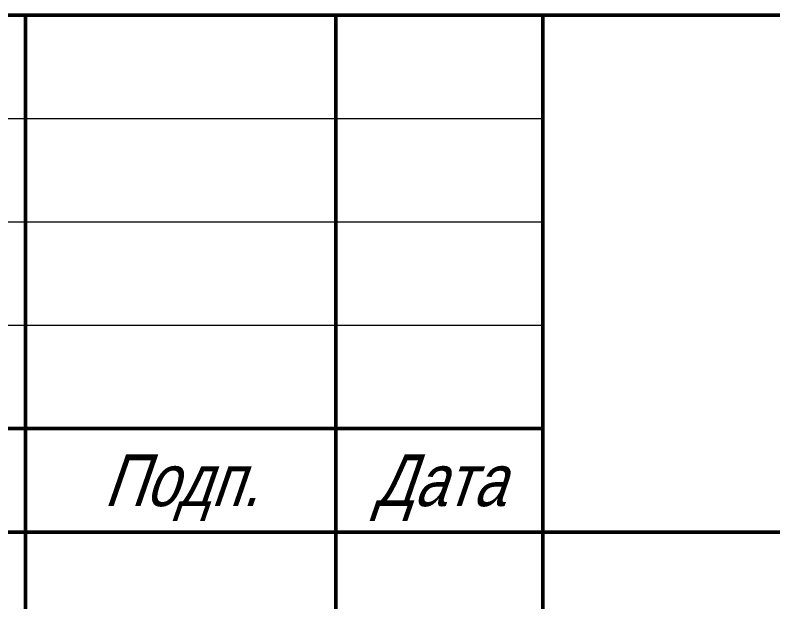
# Model space of a CAD drawing. Header units: millimetres. Extents: x 2020 to 424620, y 1313 to 117846.
# Drawn here: x 11537 to 13295, y 2798 to 4160 of the extents above; entities that cross this region are included whole.
import ezdxf
from ezdxf.enums import TextEntityAlignment as Align

# ---------------------------------------------------------------- set-up
doc = ezdxf.new("R2010")
doc.units = ezdxf.units.MM
doc.layers.add('STANDARD', color=18, linetype='Continuous', lineweight=25, true_color=0x000000)
doc.styles.add('ARIAL', font='arial.ttf')

msp = doc.modelspace()

# ---------------------------------------------------------------- linework, layer by layer
at = {"layer": 'STANDARD', "color": 0, "linetype": 'Continuous', "lineweight": 50}
for p, q in [((9641.6, 4160.4), (18521.6, 4160.4)), ((11561.6, 1520.4), (11561.6, 4160.4)), ((12281.6, 4160.4), (12281.6, 1520.4)), ((12761.6, 4160.4), (12761.6, 1520.4)), ((12761.6, 3200.4), (9641.6, 3200.4)), ((9641.6, 2960.4), (18521.6, 2960.4))]:
    msp.add_line(p, q, dxfattribs=at)
at = {"layer": 'STANDARD', "color": 0, "linetype": 'Continuous', "lineweight": 13}
for p, q in [((9641.6, 3920.4), (12761.6, 3920.4)), ((9641.6, 3680.4), (12761.6, 3680.4)), ((9641.6, 3440.4), (12761.6, 3440.4))]:
    msp.add_line(p, q, dxfattribs=at)

# ---------------------------------------------------------------- texts
at = {"layer": 'STANDARD', "color": 0, "linetype": 'Continuous', "lineweight": 50, "style": 'ARIAL', "oblique": 19, "width": 0.798405}
msp.add_text('Подп.', height=120, dxfattribs=at).set_placement((11742.4, 3020.4), (12100.8, 3020.4), align=Align.FIT)
at = {"layer": 'STANDARD', "color": 0, "linetype": 'Continuous', "lineweight": 13, "style": 'ARIAL', "oblique": 19, "width": 0.80259}
msp.add_text('Дата', height=120, dxfattribs=at).set_placement((12370.4, 3020.4), (12672.8, 3020.4), align=Align.FIT)

doc.saveas('drawing.dxf')
